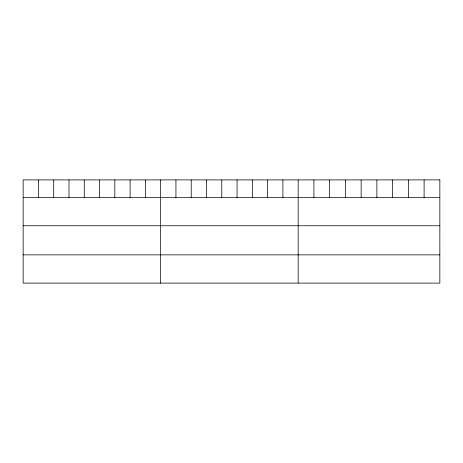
<?xml version="1.0" encoding="UTF-8"?>
<svg xmlns="http://www.w3.org/2000/svg" width="463" height="463" viewBox="0 0 463 463"><rect width="100%" height="100%" fill="white"/><g stroke="black" fill="none" stroke-linecap="round" stroke-linejoin="round"><path stroke-width="0.69" d="M23.15 197.504L439.85 197.504M23.15 225.753L439.85 225.753M23.15 254.858L439.85 254.858M424.108 179.893L424.108 197.504M408.366 179.893L408.366 197.504M392.624 179.893L392.624 197.504M376.882 179.893L376.882 197.504M361.14 179.893L361.14 197.504M345.398 179.893L345.398 197.504M329.656 179.893L329.656 197.504M313.914 179.893L313.914 197.504M298.172 179.893L298.172 283.107M282.893 179.893L282.893 197.504M267.614 179.893L267.614 197.504M252.335 179.893L252.335 197.504M237.056 179.893L237.056 197.504M221.777 179.893L221.777 197.504M206.498 179.893L206.498 197.504M191.219 179.893L191.219 197.504M175.94 179.893L175.94 197.504M160.661 179.893L160.661 283.107M145.382 179.893L145.382 197.504M130.103 179.893L130.103 197.504M114.824 179.893L114.824 197.504M99.545 179.893L99.545 197.504M84.266 179.893L84.266 197.504M68.987 179.893L68.987 197.504M53.708 179.893L53.708 197.504M38.429 179.893L38.429 197.504M439.85 179.893L23.15 179.893L23.15 283.107L439.85 283.107L439.85 179.893"/></g></svg>
